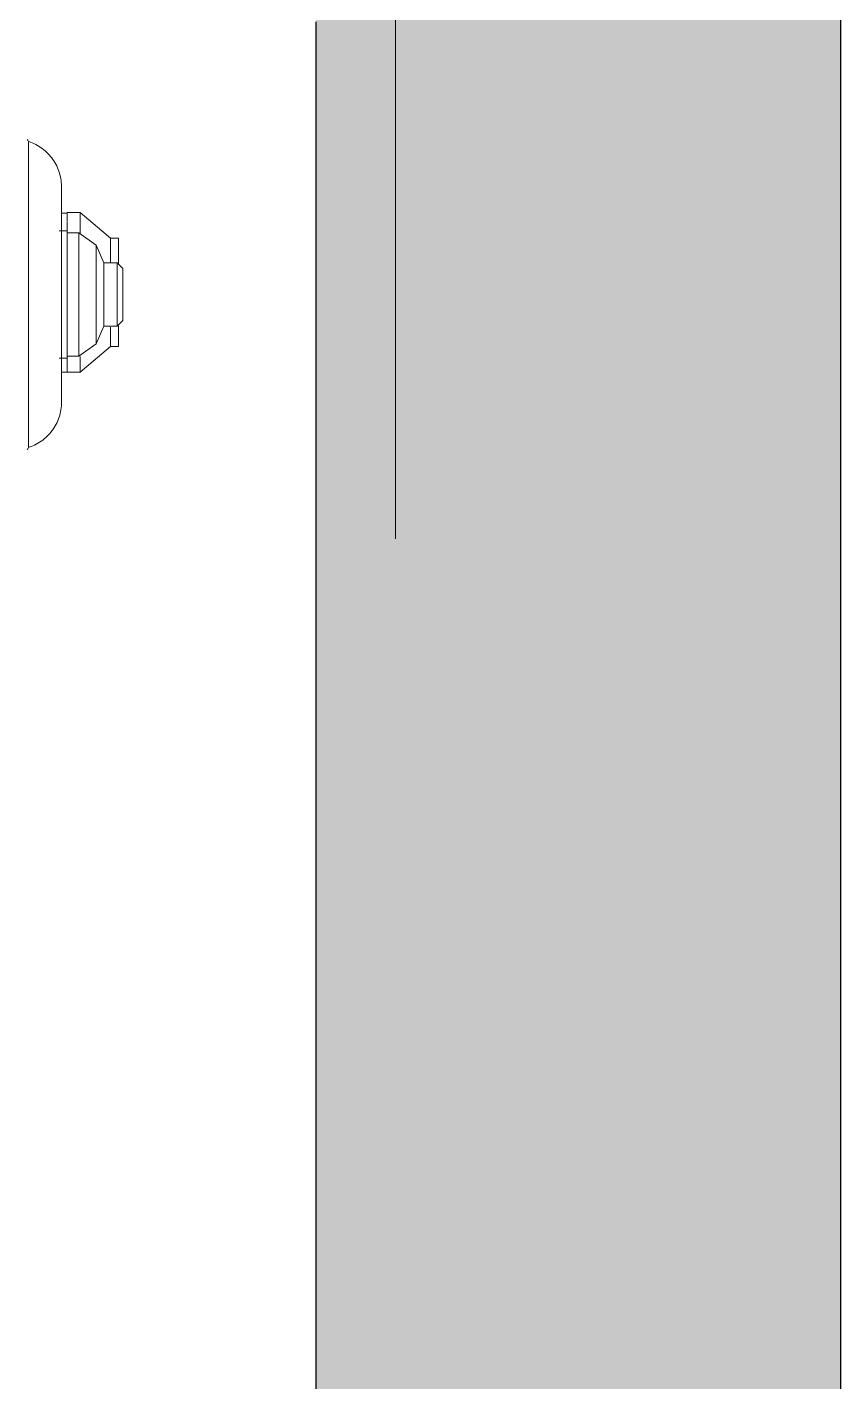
# Model space of a CAD drawing. Header units: inches. Extents: x -1176 to 1482, y -2527 to 978.
# Drawn here: x 1202.16 to 1227.74, y 524.25 to 566.85 of the extents above; entities that cross this region are included whole.
import ezdxf

# ---------------------------------------------------------------- set-up
doc = ezdxf.new("R2010")
doc.units = ezdxf.units.IN
doc.header["$MEASUREMENT"] = 0
for name, color, linetype, lineweight in [('A-DETL', 90, 'Continuous', 9), ('A-GENM', 13, 'Continuous', 18), ('A-WALL', 113, 'Continuous', 18), ('A-WALL-PATT', 111, 'Continuous', 18)]:
    doc.layers.add(name, color=color, linetype=linetype, lineweight=lineweight)

# ---------------------------------------------------------------- blocks, each defined once
blk = doc.blocks.new('Cast_Iron_Radiator_8182 - Cast_Iron_Radiator_8182-V77-3rd Floor Power _ Signal')
at = {"layer": 'A-GENM', "lineweight": 9}
for p, q in [((-5.943, 4.848), (-5.968, 4.809)), ((-5.968, 1), (-5.968, 4.809)), ((-7.584, 2.438), (-8.542, 1.635)), ((-7.179, 2.438), (-7.584, 2.438)), ((-7.584, 1.944), (-7.584, 2.438)), ((-6.996, 2.438), (-7.179, 2.438)), ((-7.179, 2.291), (-7.179, 2.438)), ((-7.179, 2.296), (-7.179, 2.192)), ((-7.179, 2.013), (-7.179, 2.188)), ((-7.545, 1.935), (-8.095, 1.55)), ((-7.179, 1.935), (-7.545, 1.935)), ((-7.545, 1.935), (-7.545, -1.935)), ((-6.932, 2), (-7.179, 2)), ((-7.179, -2), (-7.179, 2)), ((-8.542, 1.635), (-8.792, 1.635)), ((-8.792, 1.635), (-8.792, 0.985)), ((-8.542, 1.635), (-8.542, 1.028)), ((-8.095, 1.55), (-8.331, 0.993)), ((-8.095, 1.55), (-8.095, -1.55)), ((-8.753, 0.993), (-8.929, 0.816)), ((-8.331, 0.993), (-8.753, 0.993)), ((-8.753, 0.993), (-8.753, -0.993)), ((-8.331, 0.993), (-8.331, -0.993)), ((-7.002, 1), (-7.002, -1)), ((-5.968, -1), (-5.968, 1)), ((-8.929, 0.816), (-8.929, -0.816)), ((-8.929, -0.816), (-8.753, -0.993)), ((-8.792, -0.961), (-8.792, -1.771)), ((-8.753, -0.993), (-8.331, -0.993)), ((-8.542, -1.008), (-8.542, -1.771)), ((-8.331, -0.993), (-8.095, -1.55)), ((-5.968, -4.809), (-5.968, -1)), ((-8.095, -1.55), (-7.545, -1.935)), ((-8.792, -1.771), (-8.542, -1.771)), ((-8.542, -1.771), (-7.584, -2.575)), ((-7.584, -2.575), (-7.584, -1.924)), ((-7.545, -1.935), (-7.179, -1.935)), ((-7.179, -2), (-6.928, -2)), ((-7.179, -2.287), (-7.179, -2.017)), ((-7.179, -2.301), (-7.179, -2.452)), ((-7.179, -2.551), (-7.179, -2.436)), ((-7.584, -2.575), (-7.179, -2.575)), ((-7.179, -2.562), (-6.997, -2.562)), ((-7.179, -2.565), (-7.179, -2.575)), ((-5.968, -4.809), (-5.943, -4.848))]:
    blk.add_line(p, q, dxfattribs=at)
at = {"layer": 'A-GENM', "lineweight": 9, "flags": 128}
for points in [[(-7.002, 3.383), (-7.001, 3.443), (-6.997, 3.503), (-6.991, 3.563), (-6.983, 3.622), (-6.972, 3.681), (-6.959, 3.74), (-6.943, 3.798), (-6.926, 3.855), (-6.906, 3.911), (-6.883, 3.967), (-6.859, 4.022), (-6.832, 4.076), (-6.804, 4.128), (-6.773, 4.18), (-6.74, 4.23), (-6.705, 4.279), (-6.668, 4.326), (-6.63, 4.372), (-6.589, 4.416), (-6.547, 4.459), (-6.503, 4.5), (-6.458, 4.539), (-6.411, 4.576), (-6.362, 4.612), (-6.312, 4.645), (-6.261, 4.677), (-6.209, 4.706), (-6.155, 4.733), (-6.101, 4.758), (-6.045, 4.781), (-5.989, 4.802)], [(-5.943, 4.848), (-5.938, 4.854), (-5.934, 4.86), (-5.929, 4.866), (-5.925, 4.872), (-5.919, 4.877)], [(-7.002, 2.438), (-7.002, 2.498), (-7.002, 2.571), (-7.002, 2.642), (-7.002, 2.71), (-7.002, 2.775), (-7.002, 2.837), (-7.002, 2.896), (-7.002, 2.952), (-7.002, 3.005), (-7.002, 3.055), (-7.002, 3.102), (-7.002, 3.145), (-7.002, 3.185), (-7.002, 3.221), (-7.002, 3.254), (-7.002, 3.283), (-7.002, 3.309), (-7.002, 3.33), (-7.002, 3.348), (-7.002, 3.363), (-7.002, 3.373), (-7.002, 3.38), (-7.002, 3.383), (-7.002, 3.383)], [(-7.002, 3.383), (-7.002, 3.381), (-7.002, 3.375), (-7.002, 3.366), (-7.002, 3.353), (-7.002, 3.336), (-7.002, 3.315), (-7.002, 3.29), (-7.002, 3.262), (-7.002, 3.23), (-7.002, 3.195), (-7.002, 3.156), (-7.002, 3.114), (-7.002, 3.068), (-7.002, 3.019), (-7.002, 2.967), (-7.002, 2.911), (-7.002, 2.853), (-7.002, 2.792), (-7.002, 2.727), (-7.002, 2.66), (-7.002, 2.591), (-7.002, 2.518), (-7.002, 2.444), (-7.002, 2.367), (-7.002, 2.288), (-7.002, 2.206), (-7.002, 2.123), (-7.002, 2.038), (-7.002, 1.952), (-7.002, 1.864), (-7.002, 1.774), (-7.002, 1.683), (-7.002, 1.591), (-7.002, 1.499), (-7.002, 1.405), (-7.002, 1.311), (-7.002, 1.216), (-7.002, 1.121), (-7.002, 1.026), (-7.002, 1)], [(-7.002, -1), (-7.002, -1.095), (-7.002, -1.19), (-7.002, -1.285), (-7.002, -1.38), (-7.002, -1.473), (-7.002, -1.566), (-7.002, -1.659), (-7.002, -1.75), (-7.002, -1.839), (-7.002, -1.928), (-7.002, -2.015), (-7.002, -2.1), (-7.002, -2.184), (-7.002, -2.266), (-7.002, -2.346), (-7.002, -2.423), (-7.002, -2.498), (-7.002, -2.571), (-7.002, -2.642), (-7.002, -2.71), (-7.002, -2.775), (-7.002, -2.837), (-7.002, -2.896), (-7.002, -2.952), (-7.002, -3.005), (-7.002, -3.055), (-7.002, -3.102), (-7.002, -3.145), (-7.002, -3.185), (-7.002, -3.221), (-7.002, -3.254), (-7.002, -3.283), (-7.002, -3.309), (-7.002, -3.33), (-7.002, -3.348), (-7.002, -3.363), (-7.002, -3.373), (-7.002, -3.38), (-7.002, -3.383), (-7.002, -3.383)], [(-7.002, -3.383), (-7.002, -3.381), (-7.002, -3.375), (-7.002, -3.366), (-7.002, -3.353), (-7.002, -3.336), (-7.002, -3.315), (-7.002, -3.29), (-7.002, -3.262), (-7.002, -3.23), (-7.002, -3.195), (-7.002, -3.156), (-7.002, -3.114), (-7.002, -3.068), (-7.002, -3.019), (-7.002, -2.967), (-7.002, -2.911), (-7.002, -2.853), (-7.002, -2.792), (-7.002, -2.727), (-7.002, -2.66), (-7.002, -2.591), (-7.002, -2.561)], [(-5.968, -4.809), (-6.025, -4.789), (-6.081, -4.767), (-6.135, -4.743), (-6.189, -4.716), (-6.242, -4.688), (-6.294, -4.657), (-6.344, -4.624), (-6.393, -4.59), (-6.441, -4.553), (-6.487, -4.515), (-6.531, -4.474), (-6.574, -4.432), (-6.615, -4.389), (-6.654, -4.343), (-6.692, -4.296), (-6.727, -4.248), (-6.761, -4.198), (-6.793, -4.147), (-6.822, -4.095), (-6.849, -4.042), (-6.875, -3.987), (-6.898, -3.932), (-6.919, -3.876), (-6.937, -3.819), (-6.953, -3.761), (-6.967, -3.703), (-6.979, -3.644), (-6.988, -3.585), (-6.995, -3.525), (-7, -3.465), (-7.002, -3.405), (-7.002, -3.383)], [(-5.92, -4.876), (-5.925, -4.871), (-5.93, -4.865), (-5.935, -4.859), (-5.939, -4.854), (-5.943, -4.848)]]:
    blk.add_lwpolyline(points, dxfattribs=at)

msp = doc.modelspace()

# ---------------------------------------------------------------- hatches: boundary and pattern name
at = {"layer": 'A-WALL-PATT', "lineweight": 9}
h = msp.add_hatch(color=7, dxfattribs=at)
h.paths.add_polyline_path([(1223.649, 283.439), (1227.737, 283.439), (1227.737, 398.439), (1211.237, 398.439), (1211.237, 283.439)], flags=0)
h.paths.add_polyline_path([(1227.737, 422.439), (1227.737, 590.509), (1211.237, 590.509), (1211.237, 422.439)], flags=0)

# ---------------------------------------------------------------- linework, layer by layer
at = {"layer": 'A-DETL'}
msp.add_line((1213.737, 550.759), (1213.737, 869.938), dxfattribs=at)
at = {"layer": 'A-WALL', "color": 8, "lineweight": 30}
for p, q in [((1227.737, 422.439), (1227.737, 590.509)), ((1211.237, 567.009), (1211.237, 422.439))]:
    msp.add_line(p, q, dxfattribs=at)

# ---------------------------------------------------------------- block references
at = {"layer": 'A-GENM', "lineweight": 9, "rotation": 180}
msp.add_blockref('Cast_Iron_Radiator_8182 - Cast_Iron_Radiator_8182-V77-3rd Floor Power _ Signal', (1196.237, 558.439), dxfattribs=at)

doc.saveas('drawing.dxf')
